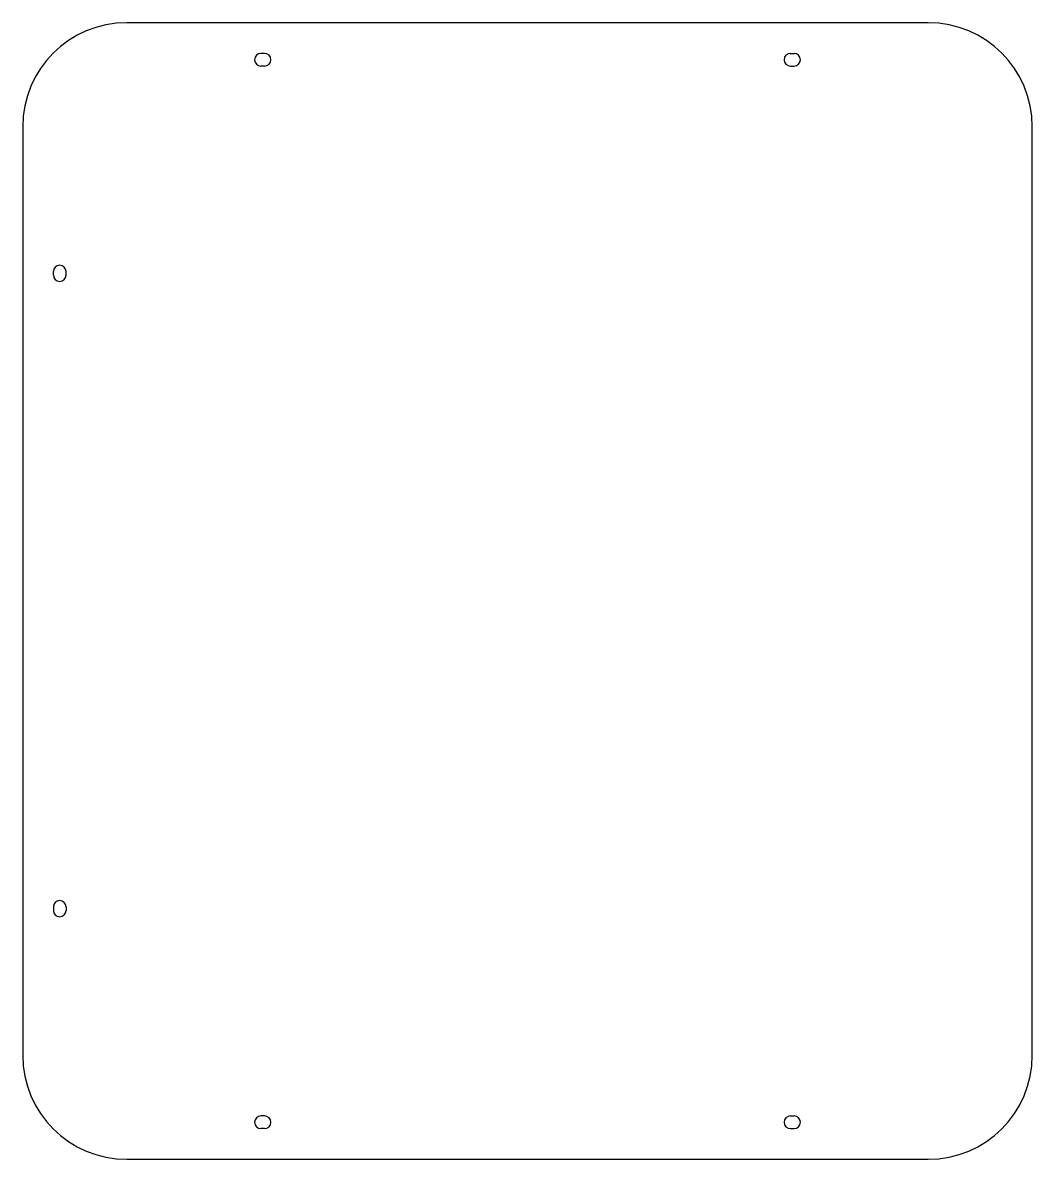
# Model space of a CAD drawing. Header units: millimetres. Extents: x -143 to 143, y -161 to 161.
import ezdxf

# ---------------------------------------------------------------- set-up
doc = ezdxf.new("R2010")
doc.units = ezdxf.units.MM

msp = doc.modelspace()

# ---------------------------------------------------------------- linework, layer by layer
at = {"color": 7, "linetype": 'Continuous', "lineweight": 25}
for p, q in [((113.5, 161), (-113.5, 161)), ((-74.5, 152.3), (-75.5, 152.3)), ((74.5, 152.3), (75.5, 152.3)), ((-74.5, 148.7), (-75.5, 148.7)), ((74.5, 148.7), (75.5, 148.7)), ((-143, 131.5), (-143, -131.5)), ((143, -131.5), (143, 131.5)), ((-134.3, 89.5), (-134.3, 90.5)), ((-130.7, 89.5), (-130.7, 90.5)), ((-134.3, -89.5), (-134.3, -90.5)), ((-130.7, -89.5), (-130.7, -90.5)), ((-74.5, -148.7), (-75.5, -148.7)), ((74.5, -148.7), (75.5, -148.7)), ((-74.5, -152.3), (-75.5, -152.3)), ((74.5, -152.3), (75.5, -152.3)), ((-113.5, -161), (113.5, -161))]:
    msp.add_line(p, q, dxfattribs=at)
for centre, radius, start, end in [((-113.5, 131.5), 29.5, 90, 180), ((113.5, 131.5), 29.5, 0, 90), ((-75.5, 150.5), 1.8, 90, 270), ((-74.5, 150.5), 1.8, 270, 90), ((74.5, 150.5), 1.8, 90, 270), ((75.5, 150.5), 1.8, 270, 90), ((-132.5, 90.5), 1.8, 0, 180), ((-132.5, 89.5), 1.8, 180, 0), ((-132.5, -89.5), 1.8, 0, 180), ((-132.5, -90.5), 1.8, 180, 0), ((-113.5, -131.5), 29.5, 180, 270), ((113.5, -131.5), 29.5, 270, 0), ((-75.5, -150.5), 1.8, 90, 270), ((-74.5, -150.5), 1.8, 270, 90), ((74.5, -150.5), 1.8, 90, 270), ((75.5, -150.5), 1.8, 270, 90)]:
    msp.add_arc(centre, radius, start, end, dxfattribs=at)

doc.saveas('drawing.dxf')
